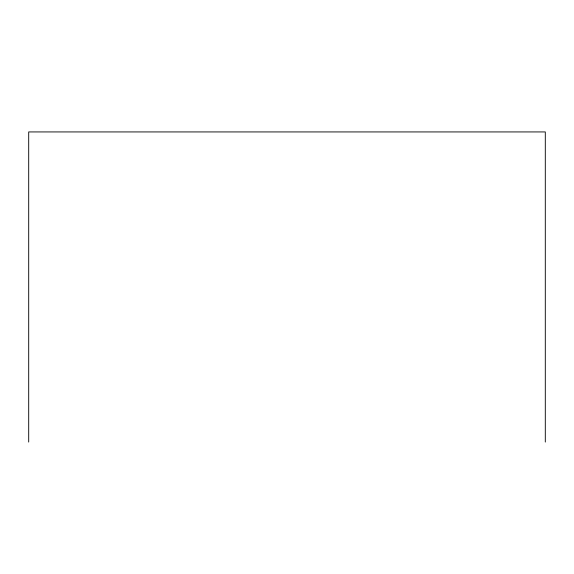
<?xml version="1.0" encoding="UTF-8"?>
<svg xmlns="http://www.w3.org/2000/svg" width="574" height="574" viewBox="0 0 574 574"><rect width="100%" height="100%" fill="white"/><g stroke="black" fill="none" stroke-linecap="round" stroke-linejoin="round"><path stroke-width="0.86" d="M545.3 442.066L545.3 131.934L28.7 131.934L28.7 442.066"/></g></svg>
